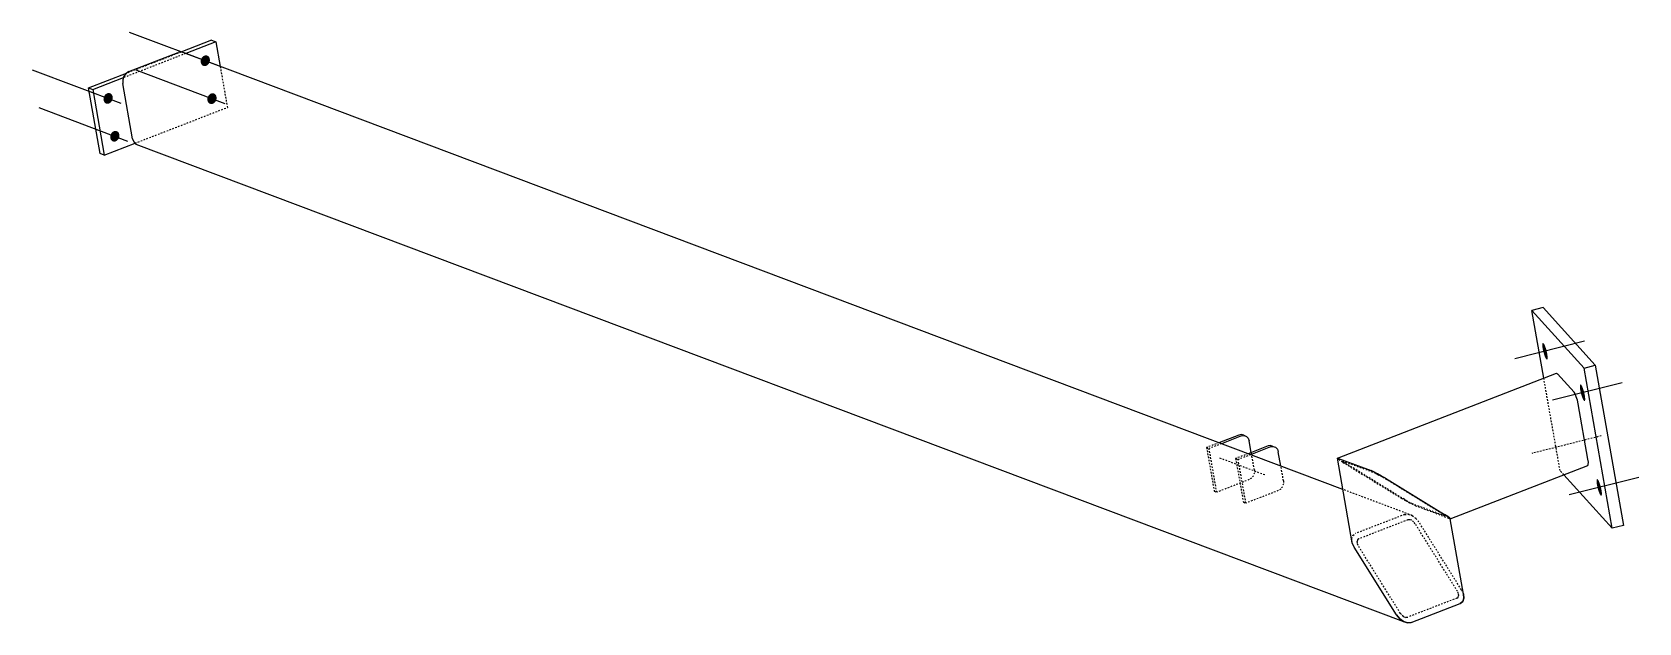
# Model space of a CAD drawing. Header units: millimetres. Extents: x 23 to 43451, y 3 to 765.
# Drawn here: x 23 to 2064, y 14 to 765 of the extents above; entities that cross this region are included whole.
import ezdxf

# ---------------------------------------------------------------- set-up
doc = ezdxf.new("R2010")
doc.units = ezdxf.units.MM
doc.linetypes.add('DXK_LINE_DOT2', pattern=[3.9198, 1.9599, -1.9599])
doc.layers.add('STÅL', color=7, linetype='Continuous')

msp = doc.modelspace()

# ---------------------------------------------------------------- hatches: boundary and pattern name
at = {"layer": 'STÅL', "linetype": 'Continuous'}
for color, points in [(96, [(237.3, 730.6), (238, 732), (238.8, 733.1), (239.8, 734.1), (240.9, 734.8), (242.1, 735.3), (243.4, 735.5), (244.6, 735.4), (245.7, 734.9), (246.7, 734.2), (247.5, 733.3), (248.1, 732.2), (248.4, 730.9), (248.5, 729.5), (248.4, 728), (248, 726.6), (247.4, 725.3), (246.5, 724.1), (245.5, 723.2), (244.4, 722.4), (243.2, 722), (242, 721.8), (240.8, 721.9), (239.7, 722.3), (238.7, 723), (237.9, 724), (237.3, 725.1), (236.9, 726.4), (236.8, 727.8), (236.9, 729.2)]), (96, [(113.9, 682.8), (114.5, 684.1), (115.3, 685.3), (116.3, 686.3), (117.5, 687), (118.7, 687.5), (119.9, 687.7), (121.1, 687.5), (122.2, 687.1), (123.2, 686.4), (124, 685.5), (124.6, 684.3), (125, 683), (125.1, 681.6), (124.9, 680.2), (124.5, 678.8), (123.9, 677.5), (123.1, 676.3), (122, 675.3), (120.9, 674.6), (119.7, 674.1), (118.5, 674), (117.3, 674.1), (116.2, 674.5), (115.2, 675.2), (114.4, 676.1), (113.8, 677.3), (113.4, 678.6), (113.3, 680), (113.5, 681.4)]), (96, [(245.8, 682.5), (246.4, 683.8), (247.3, 685), (248.3, 686), (249.4, 686.7), (250.6, 687.2), (251.8, 687.4), (253, 687.2), (254.2, 686.8), (255.1, 686.1), (256, 685.2), (256.5, 684), (256.9, 682.7), (257, 681.3), (256.9, 679.9), (256.5, 678.5), (255.9, 677.2), (255, 676), (254, 675), (252.9, 674.3), (251.7, 673.8), (250.4, 673.7), (249.3, 673.8), (248.1, 674.2), (247.2, 674.9), (246.3, 675.8), (245.7, 677), (245.4, 678.3), (245.3, 679.7), (245.4, 681.1)]), (96, [(122.3, 634.7), (123, 636), (123.8, 637.2), (124.8, 638.2), (125.9, 638.9), (127.1, 639.4), (128.4, 639.5), (129.6, 639.4), (130.7, 639), (131.7, 638.3), (132.5, 637.4), (133.1, 636.2), (133.4, 634.9), (133.5, 633.5), (133.4, 632.1), (133, 630.7), (132.4, 629.4), (131.5, 628.2), (130.5, 627.2), (129.4, 626.5), (128.2, 626), (127, 625.8), (125.8, 626), (124.7, 626.4), (123.7, 627.1), (122.9, 628), (122.3, 629.2), (121.9, 630.5), (121.8, 631.9), (121.9, 633.3)]), (4, [(1946.8, 360.1), (1947.3, 357.8), (1947.7, 355.7), (1947.9, 353.7), (1948.1, 351.9), (1948, 350.5), (1947.9, 349.5), (1947.6, 349), (1947.1, 348.9), (1946.6, 349.2), (1945.9, 350), (1945.2, 351.2), (1944.5, 352.8), (1943.8, 354.7), (1943.2, 356.8), (1942.5, 359), (1942, 361.2), (1941.6, 363.4), (1941.4, 365.4), (1941.2, 367.1), (1941.3, 368.5), (1941.4, 369.5), (1941.7, 370.1), (1942.2, 370.2), (1942.7, 369.8), (1943.4, 369), (1944.1, 367.8), (1944.8, 366.2), (1945.5, 364.3), (1946.2, 362.3)]), (4, [(1994.5, 307.4), (1995, 305.1), (1995.4, 303), (1995.7, 301), (1995.8, 299.3), (1995.8, 297.9), (1995.6, 296.8), (1995.3, 296.3), (1994.9, 296.2), (1994.3, 296.5), (1993.7, 297.3), (1993, 298.5), (1992.3, 300.1), (1991.6, 302), (1990.9, 304.1), (1990.3, 306.3), (1989.8, 308.5), (1989.4, 310.7), (1989.1, 312.7), (1989, 314.4), (1989, 315.8), (1989.2, 316.8), (1989.5, 317.4), (1989.9, 317.5), (1990.5, 317.1), (1991.1, 316.3), (1991.8, 315.1), (1992.5, 313.5), (1993.2, 311.6), (1993.9, 309.6)]), (4, [(2015.7, 187), (2016.2, 184.8), (2016.6, 182.7), (2016.9, 180.7), (2017, 178.9), (2017, 177.5), (2016.8, 176.5), (2016.5, 176), (2016.1, 175.9), (2015.5, 176.2), (2014.9, 177), (2014.2, 178.2), (2013.5, 179.8), (2012.8, 181.7), (2012.1, 183.8), (2011.5, 186), (2011, 188.2), (2010.6, 190.4), (2010.3, 192.4), (2010.2, 194.1), (2010.2, 195.5), (2010.4, 196.5), (2010.7, 197.1), (2011.1, 197.2), (2011.7, 196.8), (2012.3, 196), (2013, 194.8), (2013.7, 193.2), (2014.4, 191.3), (2015.1, 189.3)])]:
    msp.add_hatch(color=color, dxfattribs=at).paths.add_polyline_path(points)

# ---------------------------------------------------------------- linework, layer by layer
at = {"layer": 'STÅL', "color": 96, "linetype": 'Continuous'}
for p, q in [((146.1, 765), (259, 722.5)), ((22.7, 717.2), (135.5, 674.7)), ((154.6, 716.9), (267.5, 674.4)), ((31.1, 669.1), (144, 626.6))]:
    msp.add_line(p, q, dxfattribs=at)
at = {"layer": 'STÅL', "color": 7, "linetype": 'DXK_LINE_DOT2'}
for p, q in [((217.8, 737.8), (138.7, 707.2)), ((211.7, 739.6), (142.6, 712.8)), ((261.5, 721.3), (270.7, 669.3)), ((153.4, 623.9), (259.5, 665)), ((259.5, 665), (270.7, 669.3)), ((1963.9, 207.8), (1943.2, 325.3)), ((1530.4, 243.3), (1514.7, 237.2)), ((1514.7, 237.2), (1524.5, 181.7)), ((1514.7, 237.2), (1517.9, 236)), ((1533.7, 242), (1517.9, 236)), ((1527.7, 180.4), (1517.9, 236)), ((1567.4, 229.3), (1551.7, 223.2)), ((1570.7, 228.1), (1554.9, 222)), ((1575.5, 208.8), (1571.6, 231)), ((1551.7, 223.2), (1561.5, 167.7)), ((1551.7, 223.2), (1554.9, 222)), ((1564.7, 166.5), (1554.9, 222)), ((1575.5, 205), (1574.2, 201.3)), ((1575.5, 208.8), (1575.5, 205)), ((1612.5, 194.9), (1609.2, 213.6)), ((1681.4, 223), (1680.9, 223.8)), ((1683.8, 221.1), (1681.4, 223)), ((1682.5, 223.4), (1682.5, 223.4)), ((1687.8, 218.5), (1683.8, 221.1)), ((1688.4, 219.7), (1687.7, 219.9)), ((1687.7, 219.9), (1687.9, 219.5)), ((1687.8, 218.5), (1762.8, 172.4)), ((1687.9, 219.5), (1689.1, 218.6)), ((1729.8, 204.2), (1688.4, 219.7)), ((1689.1, 218.6), (1691.1, 217.3)), ((1766.1, 171.2), (1691.1, 217.3)), ((1729.8, 204.2), (1731.5, 203.4)), ((1968.6, 202.7), (1963.9, 207.8)), ((1568.9, 196.4), (1527.7, 180.4)), ((1571.9, 198.3), (1568.9, 196.4)), ((1574.2, 201.3), (1571.9, 198.3)), ((1608.9, 184.4), (1605.9, 182.4)), ((1611.2, 187.4), (1608.9, 184.4)), ((1612.5, 191.1), (1611.2, 187.4)), ((1612.5, 194.9), (1612.5, 191.1)), ((1775.9, 150.8), (1688, 183.9)), ((1731.5, 203.4), (1732.1, 203.1)), ((1732.1, 203.1), (1733.8, 202.2)), ((1736.4, 200.8), (1733.8, 202.2)), ((1739, 199.3), (1736.4, 200.8)), ((1813.9, 153.2), (1739, 199.3)), ((1742.2, 198.1), (1742.2, 198.1)), ((1524.5, 181.7), (1527.7, 180.4)), ((1561.5, 167.7), (1564.7, 166.5)), ((1605.9, 182.4), (1564.7, 166.5)), ((1767.8, 169.5), (1762.8, 172.4)), ((1766.1, 171.2), (1768.6, 169.7)), ((1773.1, 166.6), (1767.8, 169.5)), ((1768.6, 169.7), (1771.2, 168.3)), ((1771.2, 168.3), (1773.5, 167.1)), ((1777.8, 164.2), (1773.1, 166.6)), ((1773.5, 167.1), (1775.2, 166.3)), ((1775.2, 166.3), (1816.6, 150.8)), ((1781.2, 162.7), (1777.8, 164.2)), ((1766.4, 152.1), (1703.8, 127.9)), ((1770.6, 145.3), (1708.1, 121.1)), ((1766.4, 152.1), (1770.8, 152.5)), ((1772.8, 145.5), (1770.6, 145.3)), ((1770.8, 152.5), (1775.9, 150.8)), ((1775.4, 144.7), (1772.8, 145.5)), ((1777.8, 142.9), (1775.4, 144.7)), ((1775.9, 150.8), (1780.8, 147.2)), ((1780.8, 147.2), (1784.7, 142.4)), ((1822.5, 147.1), (1781.2, 162.7)), ((1815.9, 151.9), (1813.9, 153.2)), ((1817.1, 151), (1815.9, 151.9)), ((1816.6, 150.8), (1817.4, 150.6)), ((1817.4, 150.6), (1817.1, 151)), ((1824.1, 146.7), (1822.5, 147.1)), ((1699.3, 121.2), (1700.7, 125.4)), ((1700.7, 125.4), (1703.8, 127.9)), ((1779.8, 140.4), (1777.8, 142.9)), ((1833.5, 54.5), (1779.8, 140.4)), ((1838.5, 56.4), (1784.7, 142.4)), ((1699.9, 116), (1699.3, 121.2)), ((1706.5, 119.8), (1705.8, 117.7)), ((1705.8, 117.7), (1706.1, 115.1)), ((1706.1, 115.1), (1707.4, 112.4)), ((1708.1, 121.1), (1706.5, 119.8)), ((1761.1, 26.5), (1707.4, 112.4)), ((1832.8, 45.8), (1770.3, 21.6)), ((1832.8, 45.8), (1834.4, 47.1)), ((1834.8, 51.8), (1833.5, 54.5)), ((1834.4, 47.1), (1835.1, 49.2)), ((1835.1, 49.2), (1834.8, 51.8)), ((1838.5, 56.4), (1841, 51)), ((1761.1, 26.5), (1763.1, 24)), ((1763.1, 24), (1763.7, 23.6)), ((1763.7, 23.6), (1765.5, 22.2)), ((1765.5, 22.2), (1768.1, 21.4)), ((1768.1, 21.4), (1768.9, 21.5)), ((1768.9, 21.5), (1770.3, 21.6))]:
    msp.add_line(p, q, dxfattribs=at)
at = {"layer": 'STÅL', "color": 2, "linetype": 'Continuous'}
for p, q in [((145.7, 714.8), (208.3, 739.1)), ((212.2, 739.7), (208.3, 739.1)), ((250.6, 754.6), (211.7, 739.6)), ((215.8, 738.5), (212.2, 739.7)), ((1688, 183.9), (215.8, 738.5)), ((256, 752.6), (217.8, 737.8)), ((250.6, 754.6), (256, 752.6)), ((256, 752.6), (261.5, 721.3)), ((145.7, 714.8), (142.1, 712.5)), ((94.2, 694.1), (142.6, 712.8)), ((108.9, 610.8), (94.2, 694.1)), ((94.2, 694.1), (99.6, 692)), ((99.6, 692), (138.7, 707.2)), ((139.3, 708.9), (137.8, 704.4)), ((137.8, 704.4), (137.8, 699.9)), ((150.2, 629.6), (137.8, 699.9)), ((142.1, 712.5), (139.3, 708.9)), ((99.6, 692), (114.3, 608.7)), ((114.3, 608.7), (153.4, 623.9)), ((150.2, 629.6), (151.7, 625.6)), ((151.7, 625.6), (154.5, 622.8)), ((154.5, 622.8), (1765.1, 16.1)), ((114.3, 608.7), (108.9, 610.8)), ((1942.3, 415), (1928, 411.4)), ((1943.2, 325.3), (1928, 411.4)), ((1928, 411.4), (1994.3, 338.2)), ((1942.3, 415), (2008.6, 341.8)), ((1680.9, 223.8), (1959.3, 331.5)), ((1959.3, 331.5), (1960.4, 331)), ((1981.6, 307.6), (1960.4, 331)), ((1994.3, 338.2), (2008.6, 341.8)), ((2030.2, 134.6), (1994.3, 338.2)), ((2008.6, 341.8), (2044.5, 138.2)), ((1983, 305.3), (1981.6, 307.6)), ((1984.5, 301.7), (1983, 305.3)), ((1985.9, 297.3), (1984.5, 301.7)), ((1986.9, 292.8), (1985.9, 297.3)), ((1999.3, 222.5), (1986.9, 292.8)), ((1555.8, 253.1), (1530.4, 243.3)), ((1559.1, 251.9), (1533.7, 242)), ((1559.1, 253.6), (1555.8, 253.1)), ((1562.1, 252.7), (1559.1, 253.6)), ((1559.1, 251.9), (1562.4, 252.4)), ((1562.1, 252.7), (1565.4, 251.4)), ((1562.4, 252.4), (1565.4, 251.4)), ((1565.4, 251.4), (1567.7, 249.1)), ((1567.7, 249.1), (1569, 245.8)), ((1571.6, 231), (1569, 245.8)), ((1592.8, 239.2), (1567.4, 229.3)), ((1596.1, 238), (1570.7, 228.1)), ((1596.1, 239.7), (1592.8, 239.2)), ((1599.1, 238.7), (1596.1, 239.7)), ((1596.1, 238), (1599.4, 238.5)), ((1599.1, 238.7), (1602.4, 237.5)), ((1599.4, 238.5), (1602.4, 237.5)), ((1602.4, 237.5), (1604.7, 235.2)), ((1604.7, 235.2), (1605.9, 231.9)), ((1609.2, 213.6), (1605.9, 231.9)), ((1680.9, 223.8), (1682.5, 223.4)), ((1699.9, 116), (1680.9, 223.8)), ((1682.5, 223.4), (1680.9, 223.8)), ((1682.5, 223.4), (1723.9, 207.8)), ((1682.5, 223.4), (1723.9, 207.8)), ((1727.3, 206.3), (1723.9, 207.8)), ((1723.9, 207.8), (1727.3, 206.3)), ((1731.9, 203.9), (1727.3, 206.3)), ((1727.3, 206.3), (1731.9, 203.9)), ((1824.1, 146.7), (1999, 214.5)), ((1999, 214.5), (1999.7, 215.7)), ((1999.8, 218.5), (1999.3, 222.5)), ((1999.7, 215.7), (1999.8, 218.5)), ((1737.2, 201), (1731.9, 203.9)), ((1731.9, 203.9), (1737.2, 201)), ((1742.2, 198.1), (1737.2, 201)), ((1742.2, 198.1), (1737.2, 201)), ((1742.2, 198.1), (1817.2, 152)), ((1742.2, 198.1), (1817.2, 152)), ((2030.2, 134.6), (1968.6, 202.7)), ((1821.2, 149.4), (1817.2, 152)), ((1817.2, 152), (1821.2, 149.4)), ((1823.6, 147.5), (1821.2, 149.4)), ((1821.2, 149.4), (1823.6, 147.5)), ((1824.1, 146.7), (1823.6, 147.5)), ((1823.6, 147.5), (1824.1, 146.7)), ((1841, 51), (1824.1, 146.7)), ((2044.5, 138.2), (2030.2, 134.6)), ((1702.4, 110.5), (1699.9, 116)), ((1702.4, 110.5), (1699.9, 116)), ((1756.2, 24.6), (1702.4, 110.5)), ((1756.2, 24.6), (1702.4, 110.5)), ((1837.1, 39.1), (1840.2, 41.6)), ((1840.2, 41.6), (1837.1, 39.1)), ((1840.2, 41.6), (1841.6, 45.7)), ((1841.6, 45.7), (1840.2, 41.6)), ((1841.6, 45.7), (1841, 51)), ((1841, 51), (1841.6, 45.7)), ((1756.2, 24.6), (1760.2, 19.7)), ((1760.2, 19.7), (1756.2, 24.6)), ((1774.5, 14.8), (1837.1, 39.1)), ((1774.5, 14.8), (1837.1, 39.1)), ((1760.2, 19.7), (1765.1, 16.1)), ((1765.1, 16.1), (1760.2, 19.7)), ((1765.1, 16.1), (1770.1, 14.4)), ((1770.1, 14.4), (1765.1, 16.1)), ((1770.1, 14.4), (1774.5, 14.8)), ((1774.5, 14.8), (1770.1, 14.4))]:
    msp.add_line(p, q, dxfattribs=at)
at = {"layer": 'STÅL', "color": 4, "linetype": 'Continuous'}
for p, q in [((1995, 372.3), (1906.6, 349.9)), ((2042.8, 319.6), (1954.4, 297.2)), ((2064, 199.3), (1975.6, 176.9))]:
    msp.add_line(p, q, dxfattribs=at)
at = {"layer": 'STÅL', "color": 4, "linetype": 'DXK_LINE_DOT2'}
msp.add_line((2016.2, 252), (1927.9, 229.6), dxfattribs=at)
at = {"layer": 'STÅL', "color": 96, "linetype": 'DXK_LINE_DOT2'}
msp.add_line((1588.6, 202.3), (1530.1, 224.3), dxfattribs=at)

doc.saveas('drawing.dxf')
